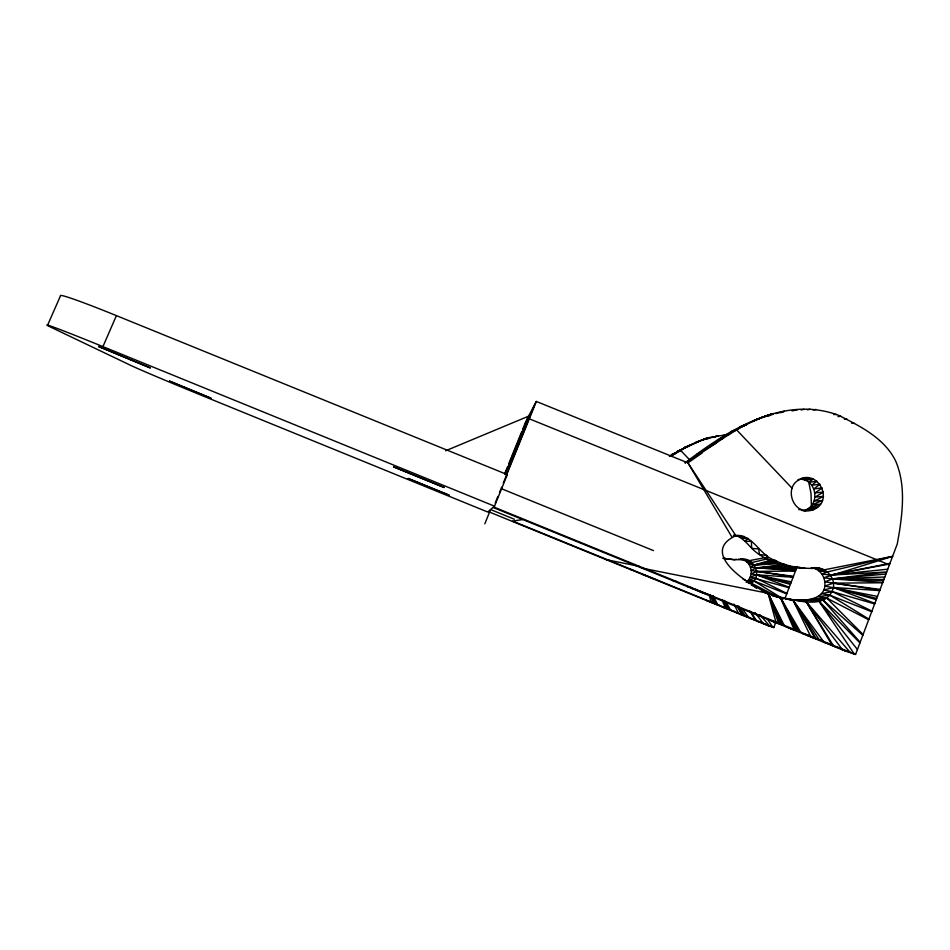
<?xml version="1.0" encoding="UTF-8"?>
<svg xmlns="http://www.w3.org/2000/svg" width="950" height="950" viewBox="0 0 950 950"><rect width="100%" height="100%" fill="white"/><g stroke="black" fill="none" stroke-linecap="round" stroke-linejoin="round"><path stroke-width="1.43" d="M790.436 628.627L800.601 632.059L780.437 597.586L773.039 595.911C790.127 597.704 826.607 613.118 833.423 587.48C835.252 576.389 824.897 566.948 814.114 567.673M748.683 583.407L751.426 583.241C762.85 575.261 753.813 556.938 740.608 559.075L749.051 560.702L766.211 557.413M811.431 507.205L811.015 493.442L808.616 481.472M803.118 510.601C820.194 507.585 817.914 480.403 800.945 479.228L804.686 478.088C780.769 481.793 791.991 518.664 813.924 509.438C833.245 501.469 819.743 471.224 800.731 478.669M844.977 650.857L855.57 654.455L897.263 543.982L899.484 531.276C903.023 507.87 905.231 482.933 895.482 460.631C884.26 438.164 860.201 426.182 838.814 415.411C783.726 394.416 727.427 430.611 685.116 462.781M766.959 625.195L773.799 627.534L775.295 623.651L773.466 621.336M784.914 598.559L797.193 566.533M504.759 473.539L507.502 466.771M508.594 464.063L521.752 431.573M522.844 428.866L526.134 420.743M484.809 523.842L490.592 509.556L514.366 519.258M504.973 474.406L528.533 416.207L445.657 450.763M506.445 474.383L534.767 404.427M495.223 503.013L497.883 496.446M499.486 492.504L500.543 489.879M501.624 487.231L501.077 488.561L653.469 550.596M503.298 483.063L506.314 475.641M506.813 474.394L536.334 401.458L687.954 462.887L735.906 535.693C753.398 534.185 759.81 556.106 775.533 560.548C789.141 567.708 804.591 568.848 819.648 568.314L815.361 568.599L812.689 567.768M494.534 506.184L102.933 346.619A82.341 1.544 22.5 0 0 51.431 327.477L131.005 365.512A65.823 1.021 22.4 0 0 202.967 395.924L487.73 512.014L494.534 506.184L507.312 474.62L116.411 315.626A82.175 3.361 22.8 0 0 60.479 295.866L47.5 325.411M102.933 346.619L116.411 315.626M526.727 419.615L536.334 401.458M505.768 476.781L507.312 474.62M746.118 582.196C753.956 576.84 752.424 563.766 743.791 560.072L745.797 559.681L734.362 559.704L722.807 558.315M669.37 456.178L687.562 446.084L706.622 438.306M671.104 456.226L684.131 448.4L700.756 440.515L694.628 442.89L708.403 437.701L727.593 434.542M733.768 535.349L737.865 536.287L740.181 535.539L733.768 535.349L735.906 535.693C693.88 554.741 761.318 593.584 780.437 597.586L798.261 631.097M770.735 560.144L754.264 565.036L750.5 567.281L795.578 570.736M685.223 462.971C711.36 447.854 734.647 427.464 763.349 416.943M767.493 558.849L751.937 562.519L748.909 564.324L754.264 565.036L777.967 563.718M670.142 456.178L675.26 453.423L671.733 454.611M749.051 560.702L746.617 561.866L751.937 562.519M671.413 454.801L680.616 450.324L689.748 459.966M723.674 435.991L736.571 429.863L792.003 488.134M795.447 571.069L756.687 571.378L751.201 573.895L791.314 581.839M696.813 441.999L701.136 440.372M755.582 419.888L762.47 417.299M698.915 441.275L684.712 447.486L688.334 446.203M759.668 418.451L740.383 426.787L746.32 424.662M823.769 569.608L815.361 568.599L818.947 570.867L892.584 556.367L823.864 577.707C831.096 601.469 800.719 602.324 785.448 598.619L793.143 600.352L823.424 641.357L810.849 636.951M761.983 417.489L752.839 421.016L771.649 413.927L761.247 417.727M713.818 437.356L718.461 435.646L701.314 440.277L706.289 438.425M768.977 414.841L762.351 417.347L773.039 414.343M683.857 447.913L688.809 445.954M739.314 427.334L746.914 424.353M780.663 412.704L784.356 411.338L775.865 413.582M702.204 439.969L708.403 437.701L705.731 438.615M677.813 451.131L682.361 449.35M731.726 431.383L738.779 428.64M680.616 450.324L676.673 451.761L687.943 446.405L684.249 447.723M736.571 429.863L730.289 432.167L745.809 424.923L739.801 427.084M827.438 571.924L821.845 573.966L818.947 570.867L827.438 571.924L892.584 556.367M793.072 577.256L756.604 574.786L750.262 577.089L789.058 587.753M672.256 454.302L676.115 452.901M724.743 435.349L730.894 433.129M724.078 435.741L729.802 433.782L717.274 440.313L723.247 438.211L710.588 444.933L716.407 442.938L696.682 454.646L702.157 452.889L687.954 462.887L731.832 536.952M882.621 582.766L833.506 583.146L824.778 586.043L877.467 596.422M879.664 590.603L833.423 587.48L823.614 590.081L832.236 591.612L874.641 603.927M736.309 559.194L734.362 559.704L723.912 558.457M801.159 409.984L803.997 409.343M792.051 410.899L797.549 409.747M807.369 409.818L810.172 409.236M703.95 439.375L709.591 438.223M764.548 416.587L770.07 415.471M723.413 435.468L726.156 434.922M776.174 562.78L754.264 565.036L774.499 561.046M882.788 582.338L832.485 578.93L823.864 577.707L821.845 573.966L830.407 575.094L889.948 563.35M813.212 409.949L815.979 409.438M754.264 565.036L774.203 561.308M879.854 590.092L824.861 581.827L832.485 578.93L886.694 571.983L830.407 575.094L889.711 563.991M838.019 416.658L840.643 416.195M747.413 581.982L753.884 580.925L786.695 593.904M522.785 519.555L512.608 521.063L773.799 627.534M798 479.596L800.601 479.216M800.945 479.228L808.949 478.064L804.982 480.284L813.093 479.144L808.64 482.339L816.846 481.258L811.668 485.272L819.945 484.262L813.853 488.882L822.178 487.944L815.041 492.907L823.389 492.076L815.148 497.088L823.508 496.351L814.186 501.125L822.522 500.496L812.203 504.771L820.491 504.213L809.341 507.739L817.57 507.264L805.79 509.865L813.924 509.438L804.484 510.625M783.002 564.585L755.891 568.053L751.272 570.546L793.226 576.852M830.407 575.094L887.739 569.204M885.911 574.038L832.485 578.93L883.512 580.391M786.446 565.262L755.891 568.053L796.159 569.204M798.796 509.651L801.42 509.521M792.763 566.687L755.891 568.053L796.444 568.48M884.806 576.994L832.485 578.93L883.868 579.476M797.193 567.376L800.043 567.316M833.578 414.509L836.487 414.485M844.408 419.164L847.186 419.235M733.388 535.61L735.906 535.693M801.562 510.376L805.564 510.601M859.916 642.936L818.995 601.172L798.059 599.783L806.063 601.552L850.024 652.199L840.952 649.218M851.485 423.106L854.418 423.391M738.566 559.087L742.425 559.538L740.608 559.075M811.264 567.661L815.373 568.136L812.689 567.613M805.149 568.349C789.165 567.34 772.932 564.003 759.596 554.646C751.189 549.86 746.569 540.443 737.865 536.287L744.373 536.501L741.582 538.258L748.184 538.519L744.693 541.12L751.367 541.452L751.676 548.388L758.528 548.898L759.596 554.646L766.638 555.311L768.277 559.764L775.533 560.548L777.551 563.635L785.044 564.514L787.253 566.188L794.972 567.138M756.687 571.378L793.428 576.329M833.506 583.146L880.104 589.428M785.448 598.619L806.063 601.552L841.866 648.874L832.984 645.976M639.041 566.283L606.278 559.692L608.903 560.31M747.448 582.457L751.426 583.241L780.33 598.191M857.434 649.515L818.995 601.172L810.694 599.414L823.163 600.222L862.814 635.253M765.284 592.658L768.123 593.287L784.189 625.373L772.849 621.466M773.039 595.911L793.143 600.352L819.185 639.623M641.986 568.136L768.123 593.287L782.123 624.518M874.867 603.333L833.423 587.48L876.684 598.488M789.236 587.29L756.604 574.786L790.697 583.478M629.85 569.299L632.938 570.107M671.745 580.26L676.661 581.554M723.722 558.066L726.334 558.754M641.962 574.239L645.276 575.142M687.028 586.494L692.324 587.931M645.941 575.854L649.325 576.793M692.051 588.537L697.466 590.021M649.04 577.125L652.484 578.075M695.97 590.128L701.48 591.66M651.498 578.122L654.989 579.096M699.069 591.399L704.663 592.954M701.575 592.42L707.216 593.999M703.119 593.049L708.807 594.641M833.423 587.48L876.256 599.628M756.604 574.786L790.352 584.369M765.189 592.978L780.437 597.586L796.064 630.206L786.279 626.941M706.515 600.554L713.224 602.834L710.339 594.546M768.574 619.721L778.596 623.081L768.123 593.287L761.496 590.722M709.899 601.932L717.63 604.628L713.224 595.793M714.709 603.891L719.423 605.364M722.107 606.908L726.964 608.439L723.306 600.732M723.817 607.608L730.55 609.9L725.515 601.255M729.434 609.9L734.433 611.479M802.394 633.508L810.516 636.096L793.143 600.352L815.919 638.293L806.716 635.265M736.701 612.857L741.843 614.496L737.568 607.109M739.967 614.187L749.752 617.726M750.797 618.604L756.2 620.362L750.892 611.741M823.211 641.986L833.197 645.335L806.063 601.552L831.844 644.789M757.482 621.324L763.016 623.141L755.131 612.655M763.776 623.901L769.441 625.753L759.869 614.674M871.696 611.729L830.015 595.27L821.453 593.655L832.236 591.612L871.934 611.099M529.304 418.819L889.39 564.834M493.632 506.968L855.57 654.455M493.062 507.442L846.367 651.427M488.241 511.575L768.051 625.634M751.391 585.141L756.402 587.539M786.885 593.406L755.642 578.051L748.529 579.928L753.884 580.925L783.239 598.975M868.668 619.756L826.928 598.203L818.425 596.529L830.015 595.27L868.906 619.127M742.912 578.954L745.429 580.414M863.087 634.541L826.928 598.203L814.756 598.488L823.163 600.222L860.166 642.271M751.426 583.241L756.497 588.359M742.354 608.843L748.505 617.215M818.995 601.172L854.145 653.873M767.018 618.533L772.682 627.071M738.637 605.957L745.168 615.861M737.402 606.1L742.603 614.816M749.906 611.099L755.143 619.922M793.143 600.352L814.946 637.901M724.054 600.352L728.709 609.152M734.029 604.117L738.352 613.082M712.536 596.196L715.991 603.962M780.437 597.586L794.01 629.363M722 599.878L725.349 607.786M780.247 623.758L768.123 593.287L775.865 621.977M711.894 596.695L714.519 603.369M709.187 594.902L711.075 601.956M444.113 487.492L393.728 466.925L444.113 487.492M449.017 495.14L408.274 478.503L449.017 495.14M210.864 398.133L169.527 381.116L210.864 398.133M150.207 367.876L98.562 346.501L150.207 367.876"/></g></svg>
